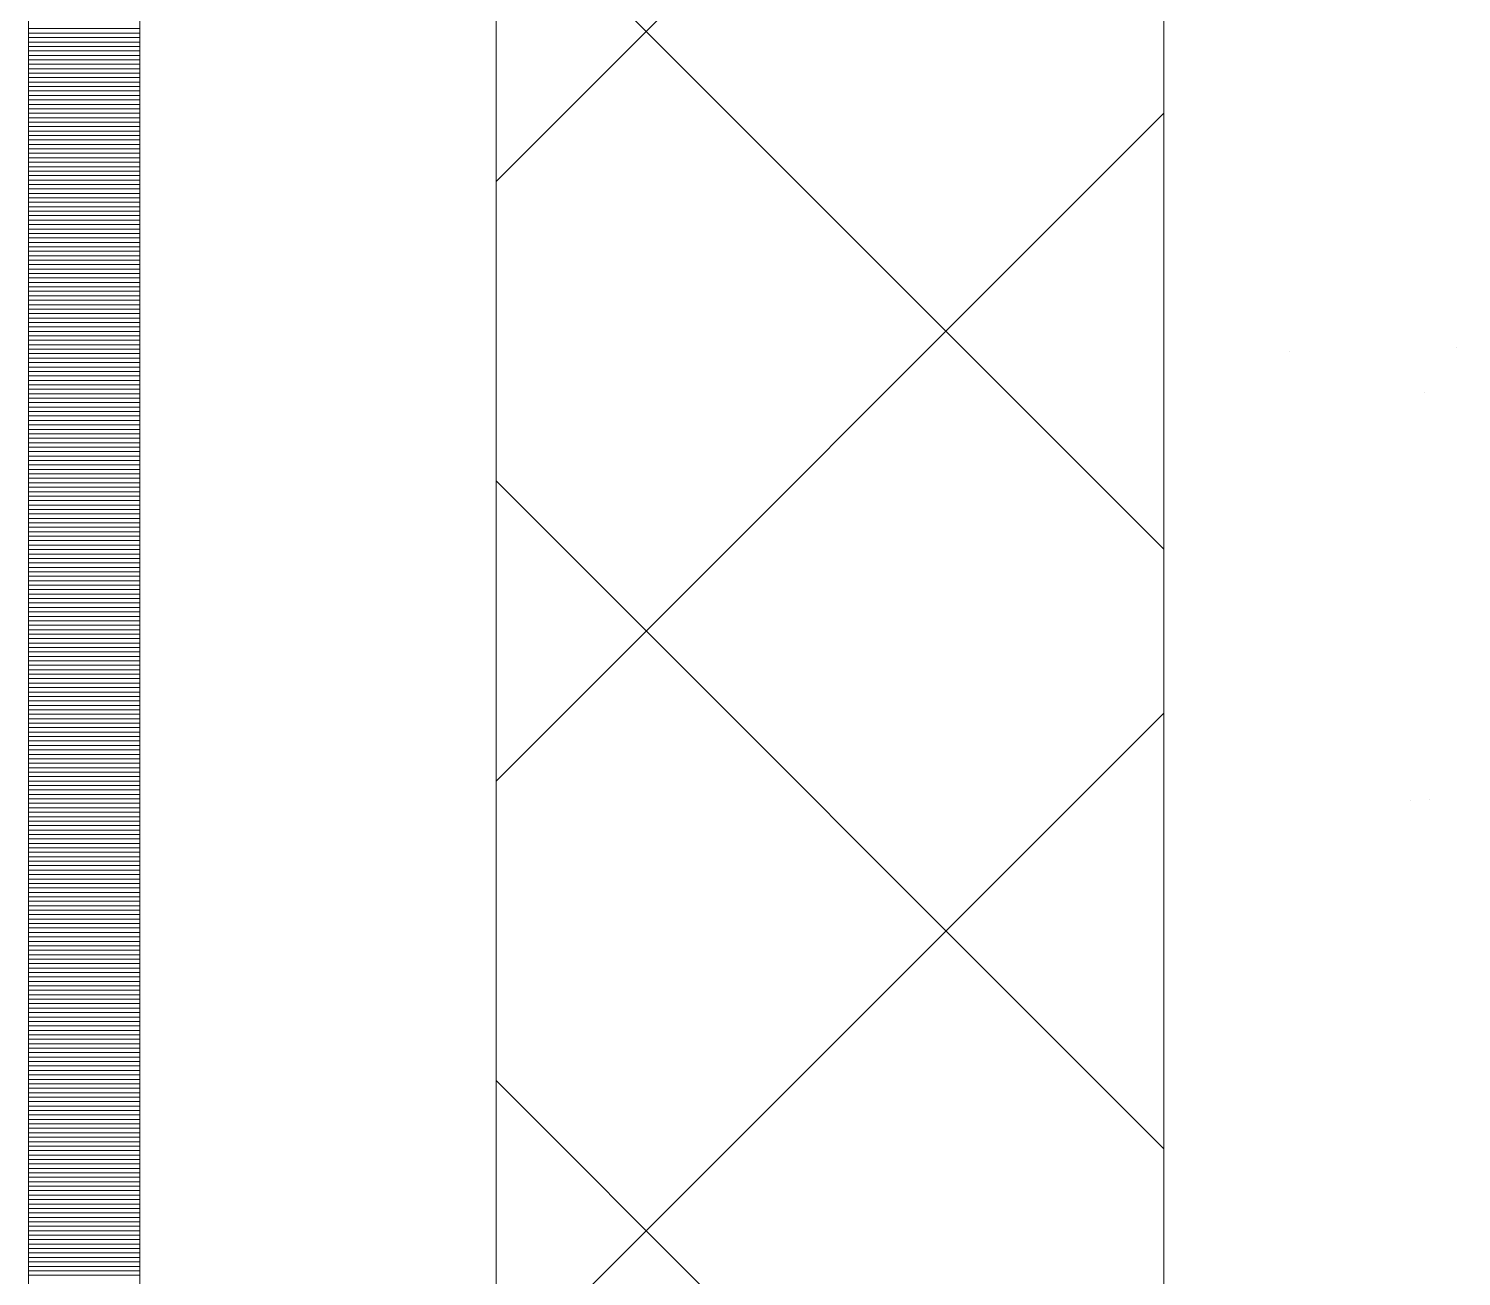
# Model space of a CAD drawing. Header units: millimetres. Extents: x 470010 to 1231400, y -134005 to 421770.
# Drawn here: x 672518.6 to 672840.4, y -17952.7 to -17672.5 of the extents above; entities that cross this region are included whole.
import ezdxf
from ezdxf.enums import TextEntityAlignment as Align

# ---------------------------------------------------------------- set-up
doc = ezdxf.new("R2010")
doc.units = ezdxf.units.MM
doc.linetypes.add('DASHED', pattern=[19.05, 12.7, -6.35])
doc.layers.get('Defpoints').update_dxf_attribs({"color": 140})
doc.layers.add('АР_Делит', color=120, linetype='Continuous', lineweight=0, plot=False)
for name, color, linetype, lineweight in [('АР_Стены ПЕНОблок', 52, 'Continuous', 20), ('АР_Тонкая', 254, 'Continuous', 5), ('АР_Утеплитель', 31, 'Continuous', 0), ('АР_Штриховка', 8, 'Continuous', 0)]:
    doc.layers.add(name, color=color, linetype=linetype, lineweight=lineweight)
doc.layers.add('РД_Оси_100', color=7, linetype='Continuous', lineweight=0, true_color=0x525252)
doc.styles.add('style1', font='ARIALN.TTF')

# ---------------------------------------------------------------- blocks, each defined once
blk = doc.blocks.new('СОШ_2200_АР_ОСИ_М100_28.05.24')
at = {"layer": 'АР_Делит', "color": 251, "linetype": 'DASHED', "true_color": 0x636466}
blk.add_lwpolyline([(-355, 13145), (-355, 100855), (37145, 100855), (37145, 129155), (72745, 129155), (72745, 135155), (114955, 135155), (114955, -355)], dxfattribs=at)
blk = doc.blocks.new('A$C9108343f')
at = {"layer": 'АР_Стены ПЕНОблок', "color": 18, "linetype": 'Continuous', "lineweight": 20, "true_color": 0x000000}
blk.add_line((7054.96, 97555), (7054.96, 21355), dxfattribs=at)
at = {"layer": 'АР_Тонкая', "color": 18, "linetype": 'Continuous', "lineweight": 5, "true_color": 0x000000}
for p, q in [((6799.96, 97555), (6799.96, 21355)), ((6824.96, 97555), (6824.96, 21355)), ((6824.96, 21355), (6824.96, 97555)), ((6904.96, 21355), (6904.96, 97555))]:
    blk.add_line(p, q, dxfattribs=at)
at = {"layer": 'АР_Утеплитель', "color": 18, "linetype": 'Continuous', "lineweight": 0, "true_color": 0x000000}
for p, q in [((6904.96, 97555), (6904.96, 21355)), ((7054.96, 21355), (7054.96, 97555))]:
    blk.add_line(p, q, dxfattribs=at)
at = {"layer": 'АР_Штриховка', "color": 18, "linetype": 'Continuous', "lineweight": 0, "true_color": 0x000000}
for p, q in [((6904.96, 82659.44), (7054.96, 82809.44)), ((7054.96, 82576.87), (6904.96, 82726.87)), ((6799.96, 82693.75), (6824.96, 82693.75)), ((6799.96, 82692.75), (6824.96, 82692.75)), ((6799.96, 82691.75), (6824.96, 82691.75)), ((6799.96, 82690.75), (6824.96, 82690.75)), ((6799.96, 82689.75), (6824.96, 82689.75)), ((6799.96, 82688.75), (6824.96, 82688.75)), ((6799.96, 82687.75), (6824.96, 82687.75)), ((6799.96, 82686.75), (6824.96, 82686.75)), ((6799.96, 82685.75), (6824.96, 82685.75)), ((6799.96, 82684.75), (6824.96, 82684.75)), ((6799.96, 82683.75), (6824.96, 82683.75)), ((6799.96, 82682.75), (6824.96, 82682.75)), ((6799.96, 82681.75), (6824.96, 82681.75)), ((6799.96, 82680.75), (6824.96, 82680.75)), ((6799.96, 82679.75), (6824.96, 82679.75)), ((6799.96, 82678.75), (6824.96, 82678.75)), ((6799.96, 82677.75), (6824.96, 82677.75)), ((6799.96, 82676.75), (6824.96, 82676.75)), ((6799.96, 82675.75), (6824.96, 82675.75)), ((6799.96, 82674.75), (6824.96, 82674.75)), ((6799.96, 82673.75), (6824.96, 82673.75)), ((6799.96, 82672.75), (6824.96, 82672.75)), ((6799.96, 82671.75), (6824.96, 82671.75)), ((6904.96, 82524.74), (7054.96, 82674.74)), ((6799.96, 82670.75), (6824.96, 82670.75)), ((6799.96, 82669.75), (6824.96, 82669.75)), ((6799.96, 82668.75), (6824.96, 82668.75)), ((6799.96, 82667.75), (6824.96, 82667.75)), ((6799.96, 82666.75), (6824.96, 82666.75)), ((6799.96, 82665.75), (6824.96, 82665.75)), ((6799.96, 82664.75), (6824.96, 82664.75)), ((6799.96, 82663.75), (6824.96, 82663.75)), ((6799.96, 82662.75), (6824.96, 82662.75)), ((6799.96, 82661.75), (6824.96, 82661.75)), ((6799.96, 82660.75), (6824.96, 82660.75)), ((6799.96, 82659.75), (6824.96, 82659.75)), ((6799.96, 82658.75), (6824.96, 82658.75)), ((6799.96, 82657.75), (6824.96, 82657.75)), ((6799.96, 82656.75), (6824.96, 82656.75)), ((6799.96, 82655.75), (6824.96, 82655.75)), ((6799.96, 82654.75), (6824.96, 82654.75)), ((6799.96, 82653.75), (6824.96, 82653.75)), ((6799.96, 82652.75), (6824.96, 82652.75)), ((6799.96, 82651.75), (6824.96, 82651.75)), ((6799.96, 82650.75), (6824.96, 82650.75)), ((6799.96, 82649.75), (6824.96, 82649.75)), ((6799.96, 82648.75), (6824.96, 82648.75)), ((6799.96, 82647.75), (6824.96, 82647.75)), ((6799.96, 82646.75), (6824.96, 82646.75)), ((6799.96, 82645.75), (6824.96, 82645.75)), ((6799.96, 82644.75), (6824.96, 82644.75)), ((6799.96, 82643.75), (6824.96, 82643.75)), ((6799.96, 82642.75), (6824.96, 82642.75)), ((6799.96, 82641.75), (6824.96, 82641.75)), ((6799.96, 82640.75), (6824.96, 82640.75)), ((6799.96, 82639.75), (6824.96, 82639.75)), ((6799.96, 82638.75), (6824.96, 82638.75)), ((6799.96, 82637.75), (6824.96, 82637.75)), ((6799.96, 82636.75), (6824.96, 82636.75)), ((6799.96, 82635.75), (6824.96, 82635.75)), ((6799.96, 82634.75), (6824.96, 82634.75)), ((6799.96, 82633.75), (6824.96, 82633.75)), ((6799.96, 82632.75), (6824.96, 82632.75)), ((6799.96, 82631.75), (6824.96, 82631.75)), ((6799.96, 82630.75), (6824.96, 82630.75)), ((6799.96, 82629.75), (6824.96, 82629.75)), ((6799.96, 82628.75), (6824.96, 82628.75)), ((6799.96, 82627.75), (6824.96, 82627.75)), ((6799.96, 82626.75), (6824.96, 82626.75)), ((6799.96, 82625.75), (6824.96, 82625.75)), ((6799.96, 82624.75), (6824.96, 82624.75)), ((6799.96, 82623.75), (6824.96, 82623.75)), ((6799.96, 82622.75), (6824.96, 82622.75)), ((6799.96, 82621.75), (6824.96, 82621.75)), ((6799.96, 82620.75), (6824.96, 82620.75)), ((7083.12, 82621.29), (7083.12, 82621.29)), ((7120.64, 82622.1), (7120.64, 82622.1)), ((6799.96, 82619.75), (6824.96, 82619.75)), ((6799.96, 82618.75), (6824.96, 82618.75)), ((6799.96, 82617.75), (6824.96, 82617.75)), ((6799.96, 82616.75), (6824.96, 82616.75)), ((6799.96, 82615.75), (6824.96, 82615.75)), ((6799.96, 82614.75), (6824.96, 82614.75)), ((6799.96, 82613.75), (6824.96, 82613.75)), ((6799.96, 82612.75), (6824.96, 82612.75)), ((6799.96, 82611.75), (6824.96, 82611.75)), ((6799.96, 82610.75), (6824.96, 82610.75)), ((7113.61, 82612.13), (7113.61, 82612.13)), ((6799.96, 82609.75), (6824.96, 82609.75)), ((6799.96, 82608.75), (6824.96, 82608.75)), ((6799.96, 82607.75), (6824.96, 82607.75)), ((6799.96, 82606.75), (6824.96, 82606.75)), ((6799.96, 82605.75), (6824.96, 82605.75)), ((6799.96, 82604.75), (6824.96, 82604.75)), ((6799.96, 82603.75), (6824.96, 82603.75)), ((6799.96, 82602.75), (6824.96, 82602.75)), ((6799.96, 82601.75), (6824.96, 82601.75)), ((6799.96, 82600.75), (6824.96, 82600.75)), ((6799.96, 82599.75), (6824.96, 82599.75)), ((6799.96, 82598.75), (6824.96, 82598.75)), ((6799.96, 82597.75), (6824.96, 82597.75)), ((6799.96, 82596.75), (6824.96, 82596.75)), ((6799.96, 82595.75), (6824.96, 82595.75)), ((6799.96, 82594.75), (6824.96, 82594.75)), ((6799.96, 82593.75), (6824.96, 82593.75)), ((6799.96, 82592.75), (6824.96, 82592.75)), ((6799.96, 82591.75), (6824.96, 82591.75)), ((7054.96, 82442.17), (6904.96, 82592.17)), ((6799.96, 82590.75), (6824.96, 82590.75)), ((6799.96, 82589.75), (6824.96, 82589.75)), ((6799.96, 82588.75), (6824.96, 82588.75)), ((6799.96, 82587.75), (6824.96, 82587.75)), ((6799.96, 82586.75), (6824.96, 82586.75)), ((6799.96, 82585.75), (6824.96, 82585.75)), ((6799.96, 82584.75), (6824.96, 82584.75)), ((6799.96, 82583.75), (6824.96, 82583.75)), ((6799.96, 82582.75), (6824.96, 82582.75)), ((6799.96, 82581.75), (6824.96, 82581.75)), ((6799.96, 82580.75), (6824.96, 82580.75)), ((6799.96, 82579.75), (6824.96, 82579.75)), ((6799.96, 82578.75), (6824.96, 82578.75)), ((6799.96, 82577.75), (6824.96, 82577.75)), ((6799.96, 82576.75), (6824.96, 82576.75)), ((6799.96, 82575.75), (6824.96, 82575.75)), ((6799.96, 82574.75), (6824.96, 82574.75)), ((6799.96, 82573.75), (6824.96, 82573.75)), ((6799.96, 82572.75), (6824.96, 82572.75)), ((6799.96, 82571.75), (6824.96, 82571.75)), ((6799.96, 82570.75), (6824.96, 82570.75)), ((6799.96, 82569.75), (6824.96, 82569.75)), ((6799.96, 82568.75), (6824.96, 82568.75)), ((6799.96, 82567.75), (6824.96, 82567.75)), ((6799.96, 82566.75), (6824.96, 82566.75)), ((6799.96, 82565.75), (6824.96, 82565.75)), ((6799.96, 82564.75), (6824.96, 82564.75)), ((6799.96, 82563.75), (6824.96, 82563.75)), ((6799.96, 82562.75), (6824.96, 82562.75)), ((6799.96, 82561.75), (6824.96, 82561.75)), ((6799.96, 82560.75), (6824.96, 82560.75)), ((6799.96, 82559.75), (6824.96, 82559.75)), ((6799.96, 82558.75), (6824.96, 82558.75)), ((6799.96, 82557.75), (6824.96, 82557.75)), ((6799.96, 82556.75), (6824.96, 82556.75)), ((6799.96, 82555.75), (6824.96, 82555.75)), ((6799.96, 82554.75), (6824.96, 82554.75)), ((6799.96, 82553.75), (6824.96, 82553.75)), ((6799.96, 82552.75), (6824.96, 82552.75)), ((6799.96, 82551.75), (6824.96, 82551.75)), ((6799.96, 82550.75), (6824.96, 82550.75)), ((6799.96, 82549.75), (6824.96, 82549.75)), ((6799.96, 82548.75), (6824.96, 82548.75)), ((6799.96, 82547.75), (6824.96, 82547.75)), ((6799.96, 82546.75), (6824.96, 82546.75)), ((6799.96, 82545.75), (6824.96, 82545.75)), ((6799.96, 82544.75), (6824.96, 82544.75)), ((6799.96, 82543.75), (6824.96, 82543.75)), ((6799.96, 82542.75), (6824.96, 82542.75)), ((6799.96, 82541.75), (6824.96, 82541.75)), ((6799.96, 82540.75), (6824.96, 82540.75)), ((6799.96, 82539.75), (6824.96, 82539.75)), ((6904.96, 82390.03), (7054.96, 82540.03)), ((6799.96, 82538.75), (6824.96, 82538.75)), ((6799.96, 82537.75), (6824.96, 82537.75)), ((6799.96, 82536.75), (6824.96, 82536.75)), ((6799.96, 82535.75), (6824.96, 82535.75)), ((6799.96, 82534.75), (6824.96, 82534.75)), ((6799.96, 82533.75), (6824.96, 82533.75)), ((6799.96, 82532.75), (6824.96, 82532.75)), ((6799.96, 82531.75), (6824.96, 82531.75)), ((6799.96, 82530.75), (6824.96, 82530.75)), ((6799.96, 82529.75), (6824.96, 82529.75)), ((6799.96, 82528.75), (6824.96, 82528.75)), ((6799.96, 82527.75), (6824.96, 82527.75)), ((6799.96, 82526.75), (6824.96, 82526.75)), ((6799.96, 82525.75), (6824.96, 82525.75)), ((6799.96, 82524.75), (6824.96, 82524.75)), ((6799.96, 82523.75), (6824.96, 82523.75)), ((6799.96, 82522.75), (6824.96, 82522.75)), ((6799.96, 82521.75), (6824.96, 82521.75)), ((6799.96, 82520.75), (6824.96, 82520.75)), ((7110.38, 82520.32), (7110.38, 82520.32)), ((7114.62, 82520.57), (7114.62, 82520.57)), ((6799.96, 82519.75), (6824.96, 82519.75)), ((6799.96, 82518.75), (6824.96, 82518.75)), ((6799.96, 82517.75), (6824.96, 82517.75)), ((6799.96, 82516.75), (6824.96, 82516.75)), ((6799.96, 82515.75), (6824.96, 82515.75)), ((6799.96, 82514.75), (6824.96, 82514.75)), ((6799.96, 82513.75), (6824.96, 82513.75)), ((6799.96, 82512.75), (6824.96, 82512.75)), ((6799.96, 82511.75), (6824.96, 82511.75)), ((6799.96, 82510.75), (6824.96, 82510.75)), ((6799.96, 82509.75), (6824.96, 82509.75)), ((6799.96, 82508.75), (6824.96, 82508.75)), ((6799.96, 82507.75), (6824.96, 82507.75)), ((6799.96, 82506.75), (6824.96, 82506.75)), ((6799.96, 82505.75), (6824.96, 82505.75)), ((6799.96, 82504.75), (6824.96, 82504.75)), ((6799.96, 82503.75), (6824.96, 82503.75)), ((6799.96, 82502.75), (6824.96, 82502.75)), ((6799.96, 82501.75), (6824.96, 82501.75)), ((6799.96, 82500.75), (6824.96, 82500.75)), ((6799.96, 82499.75), (6824.96, 82499.75)), ((6799.96, 82498.75), (6824.96, 82498.75)), ((6799.96, 82497.75), (6824.96, 82497.75)), ((6799.96, 82496.75), (6824.96, 82496.75)), ((6799.96, 82495.75), (6824.96, 82495.75)), ((6799.96, 82494.75), (6824.96, 82494.75)), ((6799.96, 82493.75), (6824.96, 82493.75)), ((6799.96, 82492.75), (6824.96, 82492.75)), ((6799.96, 82491.75), (6824.96, 82491.75)), ((6799.96, 82490.75), (6824.96, 82490.75)), ((6799.96, 82489.75), (6824.96, 82489.75)), ((6799.96, 82488.75), (6824.96, 82488.75)), ((6799.96, 82487.75), (6824.96, 82487.75)), ((6799.96, 82486.75), (6824.96, 82486.75)), ((6799.96, 82485.75), (6824.96, 82485.75)), ((6799.96, 82484.75), (6824.96, 82484.75)), ((6799.96, 82483.75), (6824.96, 82483.75)), ((6799.96, 82482.75), (6824.96, 82482.75)), ((6799.96, 82481.75), (6824.96, 82481.75)), ((6799.96, 82480.75), (6824.96, 82480.75)), ((6799.96, 82479.75), (6824.96, 82479.75)), ((6799.96, 82478.75), (6824.96, 82478.75)), ((6799.96, 82477.75), (6824.96, 82477.75)), ((6799.96, 82476.75), (6824.96, 82476.75)), ((6799.96, 82475.75), (6824.96, 82475.75)), ((6799.96, 82474.75), (6824.96, 82474.75)), ((6799.96, 82473.75), (6824.96, 82473.75)), ((6799.96, 82472.75), (6824.96, 82472.75)), ((6799.96, 82471.75), (6824.96, 82471.75)), ((6799.96, 82470.75), (6824.96, 82470.75)), ((6799.96, 82469.75), (6824.96, 82469.75)), ((6799.96, 82468.75), (6824.96, 82468.75)), ((6799.96, 82467.75), (6824.96, 82467.75)), ((6799.96, 82466.75), (6824.96, 82466.75)), ((6799.96, 82465.75), (6824.96, 82465.75)), ((6799.96, 82464.75), (6824.96, 82464.75)), ((6799.96, 82463.75), (6824.96, 82463.75)), ((6799.96, 82462.75), (6824.96, 82462.75)), ((6799.96, 82461.75), (6824.96, 82461.75)), ((6799.96, 82460.75), (6824.96, 82460.75)), ((6799.96, 82459.75), (6824.96, 82459.75)), ((6799.96, 82458.75), (6824.96, 82458.75)), ((6799.96, 82457.75), (6824.96, 82457.75)), ((6799.96, 82456.75), (6824.96, 82456.75)), ((7054.96, 82307.47), (6904.96, 82457.47)), ((6799.96, 82455.75), (6824.96, 82455.75)), ((6799.96, 82454.75), (6824.96, 82454.75)), ((6799.96, 82453.75), (6824.96, 82453.75)), ((6799.96, 82452.75), (6824.96, 82452.75)), ((6799.96, 82451.75), (6824.96, 82451.75)), ((6799.96, 82450.75), (6824.96, 82450.75)), ((6799.96, 82449.75), (6824.96, 82449.75)), ((6799.96, 82448.75), (6824.96, 82448.75)), ((6799.96, 82447.75), (6824.96, 82447.75)), ((6799.96, 82446.75), (6824.96, 82446.75)), ((6799.96, 82445.75), (6824.96, 82445.75)), ((6799.96, 82444.75), (6824.96, 82444.75)), ((6799.96, 82443.75), (6824.96, 82443.75)), ((6799.96, 82442.75), (6824.96, 82442.75)), ((6799.96, 82441.75), (6824.96, 82441.75)), ((6799.96, 82440.75), (6824.96, 82440.75)), ((6799.96, 82439.75), (6824.96, 82439.75)), ((6799.96, 82438.75), (6824.96, 82438.75)), ((6799.96, 82437.75), (6824.96, 82437.75)), ((6799.96, 82436.75), (6824.96, 82436.75)), ((6799.96, 82435.75), (6824.96, 82435.75)), ((6799.96, 82434.75), (6824.96, 82434.75)), ((6799.96, 82433.75), (6824.96, 82433.75)), ((6799.96, 82432.75), (6824.96, 82432.75)), ((6799.96, 82431.75), (6824.96, 82431.75)), ((6799.96, 82430.75), (6824.96, 82430.75)), ((6799.96, 82429.75), (6824.96, 82429.75)), ((6799.96, 82428.75), (6824.96, 82428.75)), ((6799.96, 82427.75), (6824.96, 82427.75)), ((6799.96, 82426.75), (6824.96, 82426.75)), ((6799.96, 82425.75), (6824.96, 82425.75)), ((6799.96, 82424.75), (6824.96, 82424.75)), ((6799.96, 82423.75), (6824.96, 82423.75)), ((6799.96, 82422.75), (6824.96, 82422.75)), ((6799.96, 82421.75), (6824.96, 82421.75)), ((6799.96, 82420.75), (6824.96, 82420.75)), ((6799.96, 82419.75), (6824.96, 82419.75)), ((6799.96, 82418.75), (6824.96, 82418.75)), ((6799.96, 82417.75), (6824.96, 82417.75)), ((6799.96, 82416.75), (6824.96, 82416.75)), ((6799.96, 82415.75), (6824.96, 82415.75)), ((6799.96, 82414.75), (6824.96, 82414.75)), ((6799.96, 82413.75), (6824.96, 82413.75))]:
    blk.add_line(p, q, dxfattribs=at)
at = {"layer": 'РД_Оси_100'}
blk.add_blockref('СОШ_2200_АР_ОСИ_М100_28.05.24', (7154.96, 6755), dxfattribs=at)
at = {"layer": 'Defpoints', "color": 18, "true_color": 0x000000, "style": 'style1'}
for p in [(143949.34, 316089.12), (143974.98, 281639.5), (143890.4, 273244.71), (143839.99, 264276.81), (143967.75, 254892.38), (12251.96, 104178.14), (12382.58, 96023.14)]:
    blk.add_attdef('АР-ПОМЕЩЕНИЕ:НАИМЕНОВАНИЕ', text='', height=100, dxfattribs=at).set_placement(p, align=Align.MIDDLE)
at = {"layer": 'Defpoints', "color": 18, "true_color": 0x000000, "style": 'style1', "flags": 8}
for p in [(143951.3, 279099.09), (143848.34, 269251.11), (143875.33, 260094.25), (144049.74, 250824.7), (163419.28, 238153.36), (155897.46, 237965.97), (183037.2, 237965.97), (143342.94, 237876.19)]:
    blk.add_attdef('АР-ПОМЕЩЕНИЕ:НАИМЕНОВАНИЕ', text='', height=100, dxfattribs=at).set_placement(p, align=Align.MIDDLE)

msp = doc.modelspace()

# ---------------------------------------------------------------- linework, layer by layer
at = {"layer": 'АР_Стены ПЕНОблок', "color": 18, "linetype": 'Continuous', "lineweight": 20, "true_color": 0x000000}
msp.add_line((672773.57, -2811.242), (672773.57, -79011.242), dxfattribs=at)
at = {"layer": 'АР_Тонкая', "color": 18, "linetype": 'Continuous', "lineweight": 5, "true_color": 0x000000}
for p, q in [((672518.57, -2811.242), (672518.57, -79011.242)), ((672543.57, -2811.242), (672543.57, -79011.242)), ((672543.57, -79011.242), (672543.57, -2811.242)), ((672623.57, -79011.242), (672623.57, -2811.242))]:
    msp.add_line(p, q, dxfattribs=at)
at = {"layer": 'АР_Утеплитель', "color": 18, "linetype": 'Continuous', "lineweight": 0, "true_color": 0x000000}
for p, q in [((672623.57, -2811.242), (672623.57, -79011.242)), ((672773.57, -79011.242), (672773.57, -2811.242))]:
    msp.add_line(p, q, dxfattribs=at)
at = {"layer": 'АР_Штриховка', "color": 18, "linetype": 'Continuous', "lineweight": 0, "true_color": 0x000000}
for p, q in [((672623.57, -17706.801), (672773.57, -17556.801)), ((672773.57, -17789.368), (672623.57, -17639.368)), ((672518.57, -17673.492), (672543.57, -17673.492)), ((672518.57, -17674.492), (672543.57, -17674.492)), ((672518.57, -17675.492), (672543.57, -17675.492)), ((672518.57, -17676.492), (672543.57, -17676.492)), ((672518.57, -17677.492), (672543.57, -17677.492)), ((672518.57, -17678.492), (672543.57, -17678.492)), ((672518.57, -17679.492), (672543.57, -17679.492)), ((672518.57, -17680.492), (672543.57, -17680.492)), ((672518.57, -17681.492), (672543.57, -17681.492)), ((672518.57, -17682.492), (672543.57, -17682.492)), ((672518.57, -17683.492), (672543.57, -17683.492)), ((672518.57, -17684.492), (672543.57, -17684.492)), ((672518.57, -17685.492), (672543.57, -17685.492)), ((672518.57, -17686.492), (672543.57, -17686.492)), ((672518.57, -17687.492), (672543.57, -17687.492)), ((672518.57, -17688.492), (672543.57, -17688.492)), ((672518.57, -17689.492), (672543.57, -17689.492)), ((672518.57, -17690.492), (672543.57, -17690.492)), ((672518.57, -17691.492), (672543.57, -17691.492)), ((672518.57, -17692.492), (672543.57, -17692.492)), ((672623.57, -17841.505), (672773.57, -17691.505)), ((672518.57, -17693.492), (672543.57, -17693.492)), ((672518.57, -17694.492), (672543.57, -17694.492)), ((672518.57, -17695.492), (672543.57, -17695.492)), ((672518.57, -17696.492), (672543.57, -17696.492)), ((672518.57, -17697.492), (672543.57, -17697.492)), ((672518.57, -17698.492), (672543.57, -17698.492)), ((672518.57, -17699.492), (672543.57, -17699.492)), ((672518.57, -17700.492), (672543.57, -17700.492)), ((672518.57, -17701.492), (672543.57, -17701.492)), ((672518.57, -17702.492), (672543.57, -17702.492)), ((672518.57, -17703.492), (672543.57, -17703.492)), ((672518.57, -17704.492), (672543.57, -17704.492)), ((672518.57, -17705.492), (672543.57, -17705.492)), ((672518.57, -17706.492), (672543.57, -17706.492)), ((672518.57, -17707.492), (672543.57, -17707.492)), ((672518.57, -17708.492), (672543.57, -17708.492)), ((672518.57, -17709.492), (672543.57, -17709.492)), ((672518.57, -17710.492), (672543.57, -17710.492)), ((672518.57, -17711.492), (672543.57, -17711.492)), ((672518.57, -17712.492), (672543.57, -17712.492)), ((672518.57, -17713.492), (672543.57, -17713.492)), ((672518.57, -17714.492), (672543.57, -17714.492)), ((672518.57, -17715.492), (672543.57, -17715.492)), ((672518.57, -17716.492), (672543.57, -17716.492)), ((672518.57, -17717.492), (672543.57, -17717.492)), ((672518.57, -17718.492), (672543.57, -17718.492)), ((672518.57, -17719.492), (672543.57, -17719.492)), ((672518.57, -17720.492), (672543.57, -17720.492)), ((672518.57, -17721.492), (672543.57, -17721.492)), ((672518.57, -17722.492), (672543.57, -17722.492)), ((672518.57, -17723.492), (672543.57, -17723.492)), ((672518.57, -17724.492), (672543.57, -17724.492)), ((672518.57, -17725.492), (672543.57, -17725.492)), ((672518.57, -17726.492), (672543.57, -17726.492)), ((672518.57, -17727.492), (672543.57, -17727.492)), ((672518.57, -17728.492), (672543.57, -17728.492)), ((672518.57, -17729.492), (672543.57, -17729.492)), ((672518.57, -17730.492), (672543.57, -17730.492)), ((672518.57, -17731.492), (672543.57, -17731.492)), ((672518.57, -17732.492), (672543.57, -17732.492)), ((672518.57, -17733.492), (672543.57, -17733.492)), ((672518.57, -17734.492), (672543.57, -17734.492)), ((672518.57, -17735.492), (672543.57, -17735.492)), ((672518.57, -17736.492), (672543.57, -17736.492)), ((672518.57, -17737.492), (672543.57, -17737.492)), ((672518.57, -17738.492), (672543.57, -17738.492)), ((672518.57, -17739.492), (672543.57, -17739.492)), ((672518.57, -17740.492), (672543.57, -17740.492)), ((672518.57, -17741.492), (672543.57, -17741.492)), ((672518.57, -17742.492), (672543.57, -17742.492)), ((672518.57, -17743.492), (672543.57, -17743.492)), ((672518.57, -17744.492), (672543.57, -17744.492)), ((672518.57, -17745.492), (672543.57, -17745.492)), ((672518.57, -17746.492), (672543.57, -17746.492)), ((672518.57, -17747.492), (672543.57, -17747.492)), ((672518.57, -17748.492), (672543.57, -17748.492)), ((672518.57, -17749.492), (672543.57, -17749.492)), ((672518.57, -17750.492), (672543.57, -17750.492)), ((672518.57, -17751.492), (672543.57, -17751.492)), ((672518.57, -17752.492), (672543.57, -17752.492)), ((672518.57, -17753.492), (672543.57, -17753.492)), ((672518.57, -17754.492), (672543.57, -17754.492)), ((672518.57, -17755.492), (672543.57, -17755.492)), ((672518.57, -17756.492), (672543.57, -17756.492)), ((672518.57, -17757.492), (672543.57, -17757.492)), ((672518.57, -17758.492), (672543.57, -17758.492)), ((672518.57, -17759.492), (672543.57, -17759.492)), ((672518.57, -17760.492), (672543.57, -17760.492)), ((672518.57, -17761.492), (672543.57, -17761.492)), ((672518.57, -17762.492), (672543.57, -17762.492)), ((672518.57, -17763.492), (672543.57, -17763.492)), ((672518.57, -17764.492), (672543.57, -17764.492)), ((672518.57, -17765.492), (672543.57, -17765.492)), ((672518.57, -17766.492), (672543.57, -17766.492)), ((672518.57, -17767.492), (672543.57, -17767.492)), ((672518.57, -17768.492), (672543.57, -17768.492)), ((672518.57, -17769.492), (672543.57, -17769.492)), ((672518.57, -17770.492), (672543.57, -17770.492)), ((672518.57, -17771.492), (672543.57, -17771.492)), ((672518.57, -17772.492), (672543.57, -17772.492)), ((672518.57, -17773.492), (672543.57, -17773.492)), ((672518.57, -17774.492), (672543.57, -17774.492)), ((672518.57, -17775.492), (672543.57, -17775.492)), ((672518.57, -17776.492), (672543.57, -17776.492)), ((672773.57, -17924.072), (672623.57, -17774.072)), ((672518.57, -17777.492), (672543.57, -17777.492)), ((672518.57, -17778.492), (672543.57, -17778.492)), ((672518.57, -17779.492), (672543.57, -17779.492)), ((672518.57, -17780.492), (672543.57, -17780.492)), ((672518.57, -17781.492), (672543.57, -17781.492)), ((672518.57, -17782.492), (672543.57, -17782.492)), ((672518.57, -17783.492), (672543.57, -17783.492)), ((672518.57, -17784.492), (672543.57, -17784.492)), ((672518.57, -17785.492), (672543.57, -17785.492)), ((672518.57, -17786.492), (672543.57, -17786.492)), ((672518.57, -17787.492), (672543.57, -17787.492)), ((672518.57, -17788.492), (672543.57, -17788.492)), ((672518.57, -17789.492), (672543.57, -17789.492)), ((672518.57, -17790.492), (672543.57, -17790.492)), ((672518.57, -17791.492), (672543.57, -17791.492)), ((672518.57, -17792.492), (672543.57, -17792.492)), ((672518.57, -17793.492), (672543.57, -17793.492)), ((672518.57, -17794.492), (672543.57, -17794.492)), ((672518.57, -17795.492), (672543.57, -17795.492)), ((672518.57, -17796.492), (672543.57, -17796.492)), ((672518.57, -17797.492), (672543.57, -17797.492)), ((672518.57, -17798.492), (672543.57, -17798.492)), ((672518.57, -17799.492), (672543.57, -17799.492)), ((672518.57, -17800.492), (672543.57, -17800.492)), ((672518.57, -17801.492), (672543.57, -17801.492)), ((672518.57, -17802.492), (672543.57, -17802.492)), ((672518.57, -17803.492), (672543.57, -17803.492)), ((672518.57, -17804.492), (672543.57, -17804.492)), ((672518.57, -17805.492), (672543.57, -17805.492)), ((672518.57, -17806.492), (672543.57, -17806.492)), ((672518.57, -17807.492), (672543.57, -17807.492)), ((672518.57, -17808.492), (672543.57, -17808.492)), ((672518.57, -17809.492), (672543.57, -17809.492)), ((672518.57, -17810.492), (672543.57, -17810.492)), ((672518.57, -17811.492), (672543.57, -17811.492)), ((672518.57, -17812.492), (672543.57, -17812.492)), ((672518.57, -17813.492), (672543.57, -17813.492)), ((672518.57, -17814.492), (672543.57, -17814.492)), ((672518.57, -17815.492), (672543.57, -17815.492)), ((672518.57, -17816.492), (672543.57, -17816.492)), ((672518.57, -17817.492), (672543.57, -17817.492)), ((672518.57, -17818.492), (672543.57, -17818.492)), ((672518.57, -17819.492), (672543.57, -17819.492)), ((672518.57, -17820.492), (672543.57, -17820.492)), ((672518.57, -17821.492), (672543.57, -17821.492)), ((672518.57, -17822.492), (672543.57, -17822.492)), ((672518.57, -17823.492), (672543.57, -17823.492)), ((672518.57, -17824.492), (672543.57, -17824.492)), ((672518.57, -17825.492), (672543.57, -17825.492)), ((672518.57, -17826.492), (672543.57, -17826.492)), ((672518.57, -17827.492), (672543.57, -17827.492)), ((672623.57, -17976.209), (672773.57, -17826.209)), ((672518.57, -17828.492), (672543.57, -17828.492)), ((672518.57, -17829.492), (672543.57, -17829.492)), ((672518.57, -17830.492), (672543.57, -17830.492)), ((672518.57, -17831.492), (672543.57, -17831.492)), ((672518.57, -17832.492), (672543.57, -17832.492)), ((672518.57, -17833.492), (672543.57, -17833.492)), ((672518.57, -17834.492), (672543.57, -17834.492)), ((672518.57, -17835.492), (672543.57, -17835.492)), ((672518.57, -17836.492), (672543.57, -17836.492)), ((672518.57, -17837.492), (672543.57, -17837.492)), ((672518.57, -17838.492), (672543.57, -17838.492)), ((672518.57, -17839.492), (672543.57, -17839.492)), ((672518.57, -17840.492), (672543.57, -17840.492)), ((672518.57, -17841.492), (672543.57, -17841.492)), ((672518.57, -17842.492), (672543.57, -17842.492)), ((672518.57, -17843.492), (672543.57, -17843.492)), ((672518.57, -17844.492), (672543.57, -17844.492)), ((672518.57, -17845.492), (672543.57, -17845.492)), ((672518.57, -17846.492), (672543.57, -17846.492)), ((672518.57, -17847.492), (672543.57, -17847.492)), ((672518.57, -17848.492), (672543.57, -17848.492)), ((672518.57, -17849.492), (672543.57, -17849.492)), ((672518.57, -17850.492), (672543.57, -17850.492)), ((672518.57, -17851.492), (672543.57, -17851.492)), ((672518.57, -17852.492), (672543.57, -17852.492)), ((672518.57, -17853.492), (672543.57, -17853.492)), ((672518.57, -17854.492), (672543.57, -17854.492)), ((672518.57, -17855.492), (672543.57, -17855.492)), ((672518.57, -17856.492), (672543.57, -17856.492)), ((672518.57, -17857.492), (672543.57, -17857.492)), ((672518.57, -17858.492), (672543.57, -17858.492)), ((672518.57, -17859.492), (672543.57, -17859.492)), ((672518.57, -17860.492), (672543.57, -17860.492)), ((672518.57, -17861.492), (672543.57, -17861.492)), ((672518.57, -17862.492), (672543.57, -17862.492)), ((672518.57, -17863.492), (672543.57, -17863.492)), ((672518.57, -17864.492), (672543.57, -17864.492)), ((672518.57, -17865.492), (672543.57, -17865.492)), ((672518.57, -17866.492), (672543.57, -17866.492)), ((672518.57, -17867.492), (672543.57, -17867.492)), ((672518.57, -17868.492), (672543.57, -17868.492)), ((672518.57, -17869.492), (672543.57, -17869.492)), ((672518.57, -17870.492), (672543.57, -17870.492)), ((672518.57, -17871.492), (672543.57, -17871.492)), ((672518.57, -17872.492), (672543.57, -17872.492)), ((672518.57, -17873.492), (672543.57, -17873.492)), ((672518.57, -17874.492), (672543.57, -17874.492)), ((672518.57, -17875.492), (672543.57, -17875.492)), ((672518.57, -17876.492), (672543.57, -17876.492)), ((672518.57, -17877.492), (672543.57, -17877.492)), ((672518.57, -17878.492), (672543.57, -17878.492)), ((672518.57, -17879.492), (672543.57, -17879.492)), ((672518.57, -17880.492), (672543.57, -17880.492)), ((672518.57, -17881.492), (672543.57, -17881.492)), ((672518.57, -17882.492), (672543.57, -17882.492)), ((672518.57, -17883.492), (672543.57, -17883.492)), ((672518.57, -17884.492), (672543.57, -17884.492)), ((672518.57, -17885.492), (672543.57, -17885.492)), ((672518.57, -17886.492), (672543.57, -17886.492)), ((672518.57, -17887.492), (672543.57, -17887.492)), ((672518.57, -17888.492), (672543.57, -17888.492)), ((672518.57, -17889.492), (672543.57, -17889.492)), ((672518.57, -17890.492), (672543.57, -17890.492)), ((672518.57, -17891.492), (672543.57, -17891.492)), ((672518.57, -17892.492), (672543.57, -17892.492)), ((672518.57, -17893.492), (672543.57, -17893.492)), ((672518.57, -17894.492), (672543.57, -17894.492)), ((672518.57, -17895.492), (672543.57, -17895.492)), ((672518.57, -17896.492), (672543.57, -17896.492)), ((672518.57, -17897.492), (672543.57, -17897.492)), ((672518.57, -17898.492), (672543.57, -17898.492)), ((672518.57, -17899.492), (672543.57, -17899.492)), ((672518.57, -17900.492), (672543.57, -17900.492)), ((672518.57, -17901.492), (672543.57, -17901.492)), ((672518.57, -17902.492), (672543.57, -17902.492)), ((672518.57, -17903.492), (672543.57, -17903.492)), ((672518.57, -17904.492), (672543.57, -17904.492)), ((672518.57, -17905.492), (672543.57, -17905.492)), ((672518.57, -17906.492), (672543.57, -17906.492)), ((672518.57, -17907.492), (672543.57, -17907.492)), ((672518.57, -17908.492), (672543.57, -17908.492)), ((672518.57, -17909.492), (672543.57, -17909.492)), ((672518.57, -17910.492), (672543.57, -17910.492)), ((672518.57, -17911.492), (672543.57, -17911.492)), ((672773.57, -18058.776), (672623.57, -17908.776)), ((672518.57, -17912.492), (672543.57, -17912.492)), ((672518.57, -17913.492), (672543.57, -17913.492)), ((672518.57, -17914.492), (672543.57, -17914.492)), ((672518.57, -17915.492), (672543.57, -17915.492)), ((672518.57, -17916.492), (672543.57, -17916.492)), ((672518.57, -17917.492), (672543.57, -17917.492)), ((672518.57, -17918.492), (672543.57, -17918.492)), ((672518.57, -17919.492), (672543.57, -17919.492)), ((672518.57, -17920.492), (672543.57, -17920.492)), ((672518.57, -17921.492), (672543.57, -17921.492)), ((672518.57, -17922.492), (672543.57, -17922.492)), ((672518.57, -17923.492), (672543.57, -17923.492)), ((672518.57, -17924.492), (672543.57, -17924.492)), ((672518.57, -17925.492), (672543.57, -17925.492)), ((672518.57, -17926.492), (672543.57, -17926.492)), ((672518.57, -17927.492), (672543.57, -17927.492)), ((672518.57, -17928.492), (672543.57, -17928.492)), ((672518.57, -17929.492), (672543.57, -17929.492)), ((672518.57, -17930.492), (672543.57, -17930.492)), ((672518.57, -17931.492), (672543.57, -17931.492)), ((672518.57, -17932.492), (672543.57, -17932.492)), ((672518.57, -17933.492), (672543.57, -17933.492)), ((672518.57, -17934.492), (672543.57, -17934.492)), ((672518.57, -17935.492), (672543.57, -17935.492)), ((672518.57, -17936.492), (672543.57, -17936.492)), ((672518.57, -17937.492), (672543.57, -17937.492)), ((672518.57, -17938.492), (672543.57, -17938.492)), ((672518.57, -17939.492), (672543.57, -17939.492)), ((672518.57, -17940.492), (672543.57, -17940.492)), ((672518.57, -17941.492), (672543.57, -17941.492)), ((672518.57, -17942.492), (672543.57, -17942.492)), ((672518.57, -17943.492), (672543.57, -17943.492)), ((672518.57, -17944.492), (672543.57, -17944.492)), ((672518.57, -17945.492), (672543.57, -17945.492)), ((672518.57, -17946.492), (672543.57, -17946.492)), ((672518.57, -17947.492), (672543.57, -17947.492)), ((672518.57, -17948.492), (672543.57, -17948.492)), ((672518.57, -17949.492), (672543.57, -17949.492)), ((672518.57, -17950.492), (672543.57, -17950.492)), ((672518.57, -17951.492), (672543.57, -17951.492)), ((672518.57, -17952.492), (672543.57, -17952.492))]:
    msp.add_line(p, q, dxfattribs=at)

# ---------------------------------------------------------------- block references
msp.add_blockref('A$C9108343f', (665718.612, -100366.242))
at = {"layer": 'РД_Оси_100'}
msp.add_blockref('СОШ_2200_АР_ОСИ_М100_28.05.24', (672873.57, -93611.242), dxfattribs=at)

doc.saveas('drawing.dxf')
